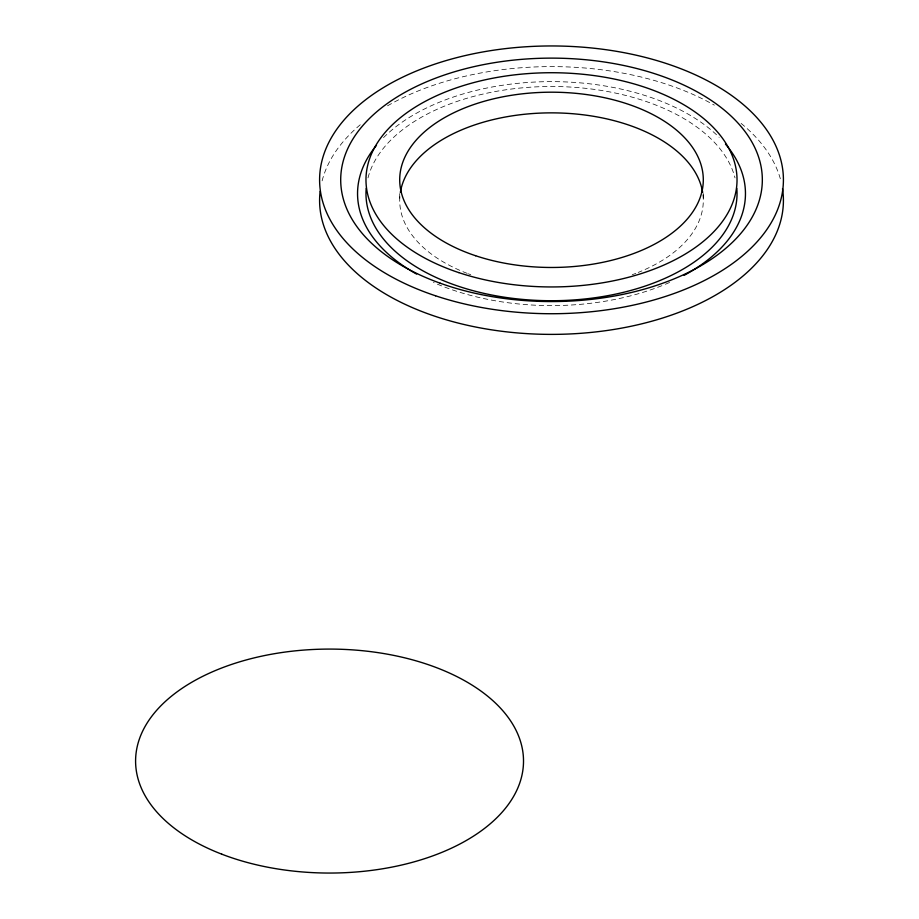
<?xml version="1.0" encoding="UTF-8"?>
<svg xmlns="http://www.w3.org/2000/svg" width="919" height="919" viewBox="0 0 919 919"><rect width="100%" height="100%" fill="white"/><g stroke="black" fill="none" stroke-linecap="round" stroke-linejoin="round"><path stroke-width="0.69" stroke-dasharray="4.59 3.45" d="M703.299 193.61L703.299 200.491M399.708 193.61L399.708 200.491M322.109 180.848A231.91 133.887 0 0 1 361.902 123.399M387.519 105.823A231.91 133.887 0 0 1 714.327 105.157M741.105 123.399A231.91 133.887 0 0 1 780.897 180.848M702.966 194.759A151.796 87.638 0 0 1 638.177 272.438M635.833 273.368A151.796 87.638 0 0 1 632.261 274.701M470.746 274.701A151.796 87.638 0 0 1 468.357 273.816M467.174 273.368A151.796 87.638 0 0 1 400.041 194.759M669.572 282.455A193.955 111.98 0 0 1 663.185 285.166M661.887 285.683A193.955 111.98 0 0 1 433.435 282.455M383.533 137.62A193.955 111.98 0 0 1 719.152 137.299M367.991 177.895A185.523 107.109 0 0 1 551.503 86.501A185.523 107.109 0 0 1 735.016 177.895"/><path stroke-width="1.38" d="M400.351 192.473A151.796 87.638 0 0 1 551.503 112.865A151.796 87.638 0 0 1 702.656 192.473M782.506 188.682A231.91 133.887 0 0 1 553.778 334.378A231.91 133.887 0 0 1 320.145 191.301M725.459 144.088A193.955 111.98 0 0 1 684.092 275.344M416.617 274.08A193.955 111.98 0 0 1 409.943 270.163M408.863 269.485A193.955 111.98 0 0 1 376.445 145.397M736.808 188.361A185.523 107.109 0 0 1 551.503 300.72A185.523 107.109 0 0 1 366.199 188.361M221.789 854.176A193.955 111.98 0 0 0 523.095 768.399A193.955 111.98 0 0 0 243.765 660.635A193.955 111.98 0 0 0 221.789 854.176M435.549 295.792A231.91 133.887 0 0 0 783.413 179.837A231.91 133.887 0 0 0 435.549 63.893A231.91 133.887 0 0 0 435.549 295.792M440.178 283.201A210.819 121.722 0 0 0 762.219 183.823A210.819 121.722 0 0 0 452.125 72.498A210.819 121.722 0 0 0 440.178 283.201M475.605 255.735A151.796 87.638 0 0 0 703.299 179.837A151.796 87.638 0 0 0 475.605 103.939A151.796 87.638 0 0 0 475.605 255.735M458.742 272.598A185.523 107.109 0 0 0 737.027 179.837A185.523 107.109 0 0 0 458.742 87.075A185.523 107.109 0 0 0 458.742 272.598"/></g></svg>
